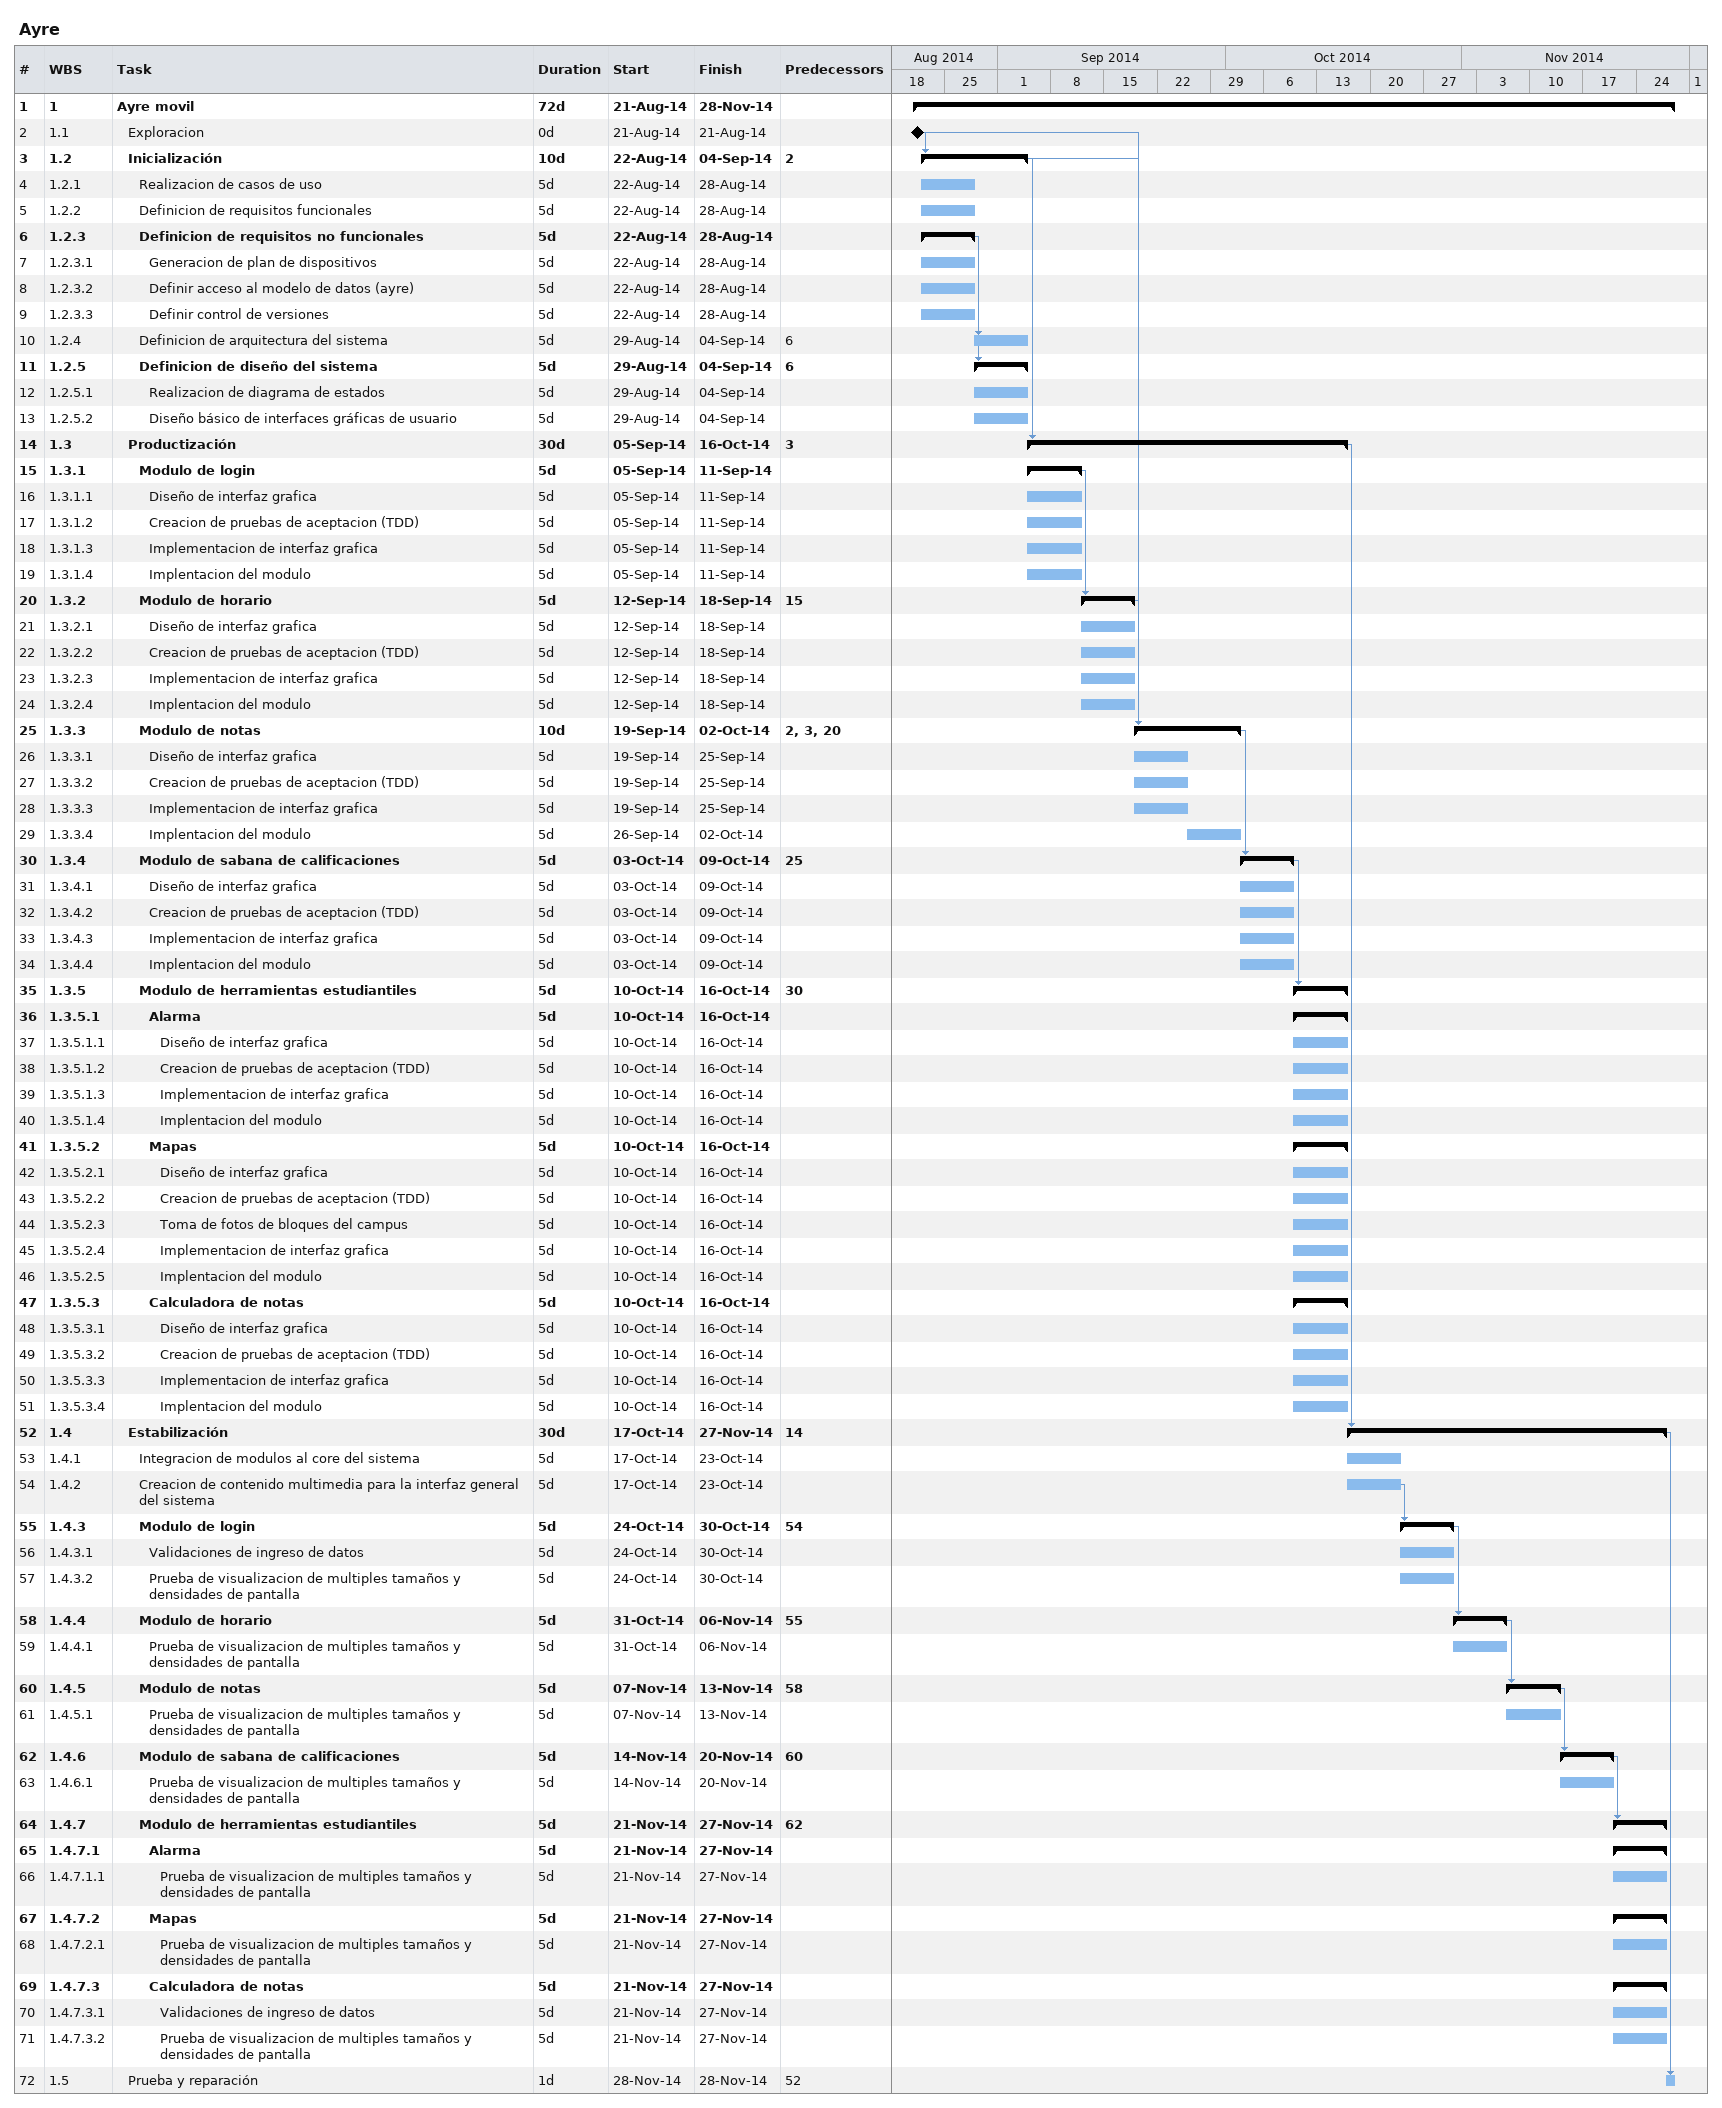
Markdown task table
Ayre

| ID | WBS | Task | Duration | Start | Finish | Predecessors |
|---|---|---|---|---|---|---|
| 1 | 1 | **Ayre movil** | 72d | 2014-08-21 | 2014-11-28 |  |
| 2 | 1.1 | Exploracion | 0d | 2014-08-21 | 2014-08-21 |  |
| 3 | 1.2 | **Inicialización** | 10d | 2014-08-22 | 2014-09-04 | 2 |
| 4 | 1.2.1 | Realizacion de casos de uso | 5d | 2014-08-22 | 2014-08-28 |  |
| 5 | 1.2.2 | Definicion de requisitos funcionales | 5d | 2014-08-22 | 2014-08-28 |  |
| 6 | 1.2.3 | **Definicion de requisitos no funcionales** | 5d | 2014-08-22 | 2014-08-28 |  |
| 7 | 1.2.3.1 | Generacion de plan de dispositivos | 5d | 2014-08-22 | 2014-08-28 |  |
| 8 | 1.2.3.2 | Definir acceso al modelo de datos (ayre) | 5d | 2014-08-22 | 2014-08-28 |  |
| 9 | 1.2.3.3 | Definir control de versiones | 5d | 2014-08-22 | 2014-08-28 |  |
| 10 | 1.2.4 | Definicion de arquitectura del sistema | 5d | 2014-08-29 | 2014-09-04 | 6 |
| 11 | 1.2.5 | **Definicion de diseño del sistema** | 5d | 2014-08-29 | 2014-09-04 | 6 |
| 12 | 1.2.5.1 | Realizacion de diagrama de estados | 5d | 2014-08-29 | 2014-09-04 |  |
| 13 | 1.2.5.2 | Diseño básico de interfaces gráficas de usuario | 5d | 2014-08-29 | 2014-09-04 |  |
| 14 | 1.3 | **Productización** | 30d | 2014-09-05 | 2014-10-16 | 3 |
| 15 | 1.3.1 | **Modulo de login** | 5d | 2014-09-05 | 2014-09-11 |  |
| 16 | 1.3.1.1 | Diseño de interfaz grafica | 5d | 2014-09-05 | 2014-09-11 |  |
| 17 | 1.3.1.2 | Creacion de pruebas de aceptacion (TDD) | 5d | 2014-09-05 | 2014-09-11 |  |
| 18 | 1.3.1.3 | Implementacion de interfaz grafica | 5d | 2014-09-05 | 2014-09-11 |  |
| 19 | 1.3.1.4 | Implentacion del modulo | 5d | 2014-09-05 | 2014-09-11 |  |
| 20 | 1.3.2 | **Modulo de horario** | 5d | 2014-09-12 | 2014-09-18 | 15 |
| 21 | 1.3.2.1 | Diseño de interfaz grafica | 5d | 2014-09-12 | 2014-09-18 |  |
| 22 | 1.3.2.2 | Creacion de pruebas de aceptacion (TDD) | 5d | 2014-09-12 | 2014-09-18 |  |
| 23 | 1.3.2.3 | Implementacion de interfaz grafica | 5d | 2014-09-12 | 2014-09-18 |  |
| 24 | 1.3.2.4 | Implentacion del modulo | 5d | 2014-09-12 | 2014-09-18 |  |
| 25 | 1.3.3 | **Modulo de notas** | 10d | 2014-09-19 | 2014-10-02 | 2, 3, 20 |
| 26 | 1.3.3.1 | Diseño de interfaz grafica | 5d | 2014-09-19 | 2014-09-25 |  |
| 27 | 1.3.3.2 | Creacion de pruebas de aceptacion (TDD) | 5d | 2014-09-19 | 2014-09-25 |  |
| 28 | 1.3.3.3 | Implementacion de interfaz grafica | 5d | 2014-09-19 | 2014-09-25 |  |
| 29 | 1.3.3.4 | Implentacion del modulo | 5d | 2014-09-26 | 2014-10-02 |  |
| 30 | 1.3.4 | **Modulo de sabana de calificaciones** | 5d | 2014-10-03 | 2014-10-09 | 25 |
| 31 | 1.3.4.1 | Diseño de interfaz grafica | 5d | 2014-10-03 | 2014-10-09 |  |
| 32 | 1.3.4.2 | Creacion de pruebas de aceptacion (TDD) | 5d | 2014-10-03 | 2014-10-09 |  |
| 33 | 1.3.4.3 | Implementacion de interfaz grafica | 5d | 2014-10-03 | 2014-10-09 |  |
| 34 | 1.3.4.4 | Implentacion del modulo | 5d | 2014-10-03 | 2014-10-09 |  |
| 35 | 1.3.5 | **Modulo de herramientas estudiantiles** | 5d | 2014-10-10 | 2014-10-16 | 30 |
| 36 | 1.3.5.1 | **Alarma** | 5d | 2014-10-10 | 2014-10-16 |  |
| 37 | 1.3.5.1.1 | Diseño de interfaz grafica | 5d | 2014-10-10 | 2014-10-16 |  |
| 38 | 1.3.5.1.2 | Creacion de pruebas de aceptacion (TDD) | 5d | 2014-10-10 | 2014-10-16 |  |
| 39 | 1.3.5.1.3 | Implementacion de interfaz grafica | 5d | 2014-10-10 | 2014-10-16 |  |
| 40 | 1.3.5.1.4 | Implentacion del modulo | 5d | 2014-10-10 | 2014-10-16 |  |
| 41 | 1.3.5.2 | **Mapas** | 5d | 2014-10-10 | 2014-10-16 |  |
| 42 | 1.3.5.2.1 | Diseño de interfaz grafica | 5d | 2014-10-10 | 2014-10-16 |  |
| 43 | 1.3.5.2.2 | Creacion de pruebas de aceptacion (TDD) | 5d | 2014-10-10 | 2014-10-16 |  |
| 44 | 1.3.5.2.3 | Toma de fotos de bloques del campus | 5d | 2014-10-10 | 2014-10-16 |  |
| 45 | 1.3.5.2.4 | Implementacion de interfaz grafica | 5d | 2014-10-10 | 2014-10-16 |  |
| 46 | 1.3.5.2.5 | Implentacion del modulo | 5d | 2014-10-10 | 2014-10-16 |  |
| 47 | 1.3.5.3 | **Calculadora de notas** | 5d | 2014-10-10 | 2014-10-16 |  |
| 48 | 1.3.5.3.1 | Diseño de interfaz grafica | 5d | 2014-10-10 | 2014-10-16 |  |
| 49 | 1.3.5.3.2 | Creacion de pruebas de aceptacion (TDD) | 5d | 2014-10-10 | 2014-10-16 |  |
| 50 | 1.3.5.3.3 | Implementacion de interfaz grafica | 5d | 2014-10-10 | 2014-10-16 |  |
| 51 | 1.3.5.3.4 | Implentacion del modulo | 5d | 2014-10-10 | 2014-10-16 |  |
| 52 | 1.4 | **Estabilización** | 30d | 2014-10-17 | 2014-11-27 | 14 |
| 53 | 1.4.1 | Integracion de modulos al core del sistema | 5d | 2014-10-17 | 2014-10-23 |  |
| 54 | 1.4.2 | Creacion de contenido multimedia para la interfaz general del sistema | 5d | 2014-10-17 | 2014-10-23 |  |
| 55 | 1.4.3 | **Modulo de login** | 5d | 2014-10-24 | 2014-10-30 | 54 |
| 56 | 1.4.3.1 | Validaciones de ingreso de datos | 5d | 2014-10-24 | 2014-10-30 |  |
| 57 | 1.4.3.2 | Prueba de visualizacion de multiples tamaños y densidades de pantalla | 5d | 2014-10-24 | 2014-10-30 |  |
| 58 | 1.4.4 | **Modulo de horario** | 5d | 2014-10-31 | 2014-11-06 | 55 |
| 59 | 1.4.4.1 | Prueba de visualizacion de multiples tamaños y densidades de pantalla | 5d | 2014-10-31 | 2014-11-06 |  |
| 60 | 1.4.5 | **Modulo de notas** | 5d | 2014-11-07 | 2014-11-13 | 58 |
| 61 | 1.4.5.1 | Prueba de visualizacion de multiples tamaños y densidades de pantalla | 5d | 2014-11-07 | 2014-11-13 |  |
| 62 | 1.4.6 | **Modulo de sabana de calificaciones** | 5d | 2014-11-14 | 2014-11-20 | 60 |
| 63 | 1.4.6.1 | Prueba de visualizacion de multiples tamaños y densidades de pantalla | 5d | 2014-11-14 | 2014-11-20 |  |
| 64 | 1.4.7 | **Modulo de herramientas estudiantiles** | 5d | 2014-11-21 | 2014-11-27 | 62 |
| 65 | 1.4.7.1 | **Alarma** | 5d | 2014-11-21 | 2014-11-27 |  |
| 66 | 1.4.7.1.1 | Prueba de visualizacion de multiples tamaños y densidades de pantalla | 5d | 2014-11-21 | 2014-11-27 |  |
| 67 | 1.4.7.2 | **Mapas** | 5d | 2014-11-21 | 2014-11-27 |  |
| 68 | 1.4.7.2.1 | Prueba de visualizacion de multiples tamaños y densidades de pantalla | 5d | 2014-11-21 | 2014-11-27 |  |
| 69 | 1.4.7.3 | **Calculadora de notas** | 5d | 2014-11-21 | 2014-11-27 |  |
| 70 | 1.4.7.3.1 | Validaciones de ingreso de datos | 5d | 2014-11-21 | 2014-11-27 |  |
| 71 | 1.4.7.3.2 | Prueba de visualizacion de multiples tamaños y densidades de pantalla | 5d | 2014-11-21 | 2014-11-27 |  |
| 72 | 1.5 | Prueba y reparación | 1d | 2014-11-28 | 2014-11-28 | 52 |
